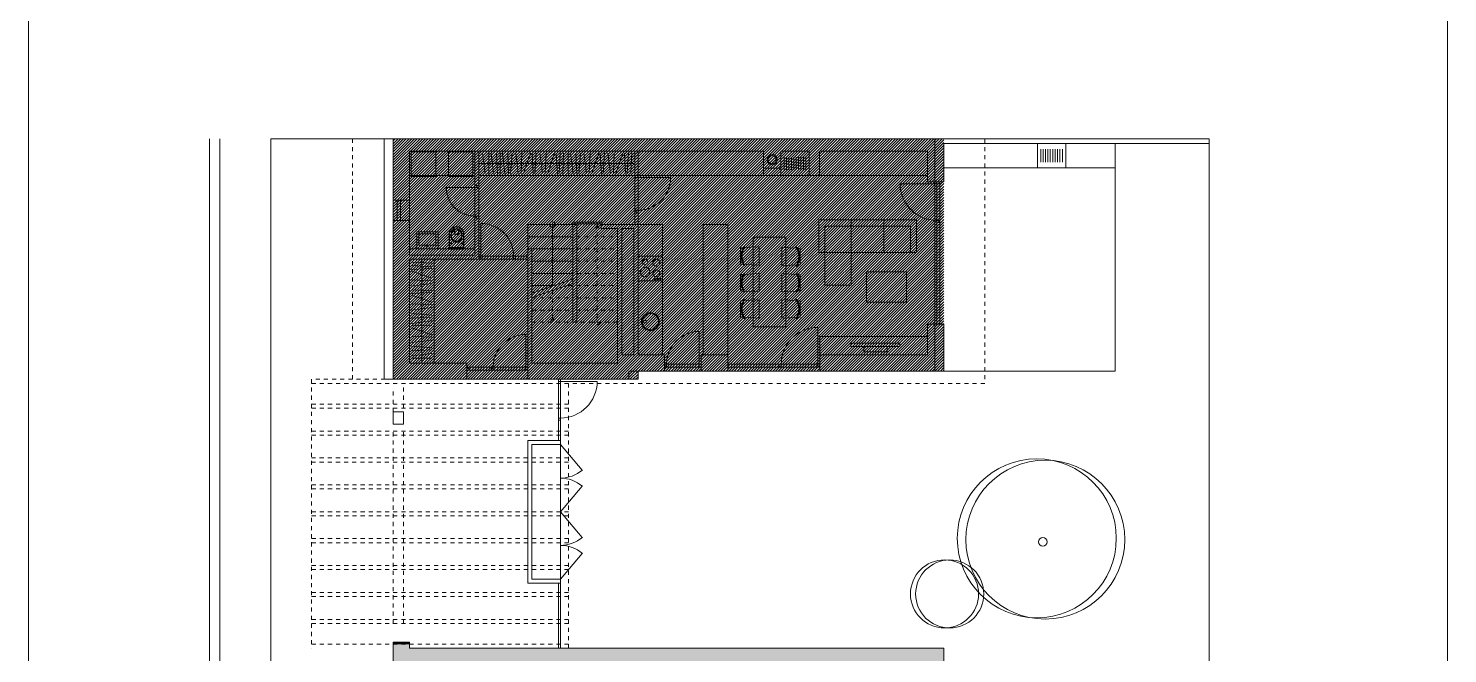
# Model space of a CAD drawing. Header units: metres. Extents: x -686 to 211, y -481 to 125.
# Drawn here: x -216.44 to -181.66, y -218.54 to -203.2 of the extents above; entities that cross this region are included whole.
import ezdxf

# ---------------------------------------------------------------- set-up
doc = ezdxf.new("R2010")
doc.units = ezdxf.units.M
doc.linetypes.add('DIVIDE', pattern=[1.25, 0.5, -0.25, 0, -0.25, 0, -0.25])
doc.layers.add('FLOATINGWINDOWS', color=2, linetype='Continuous', plot=False)
for name, color, linetype in [('katastr', 3, 'Continuous'), ('SRAFA', 251, 'Continuous'), ('ZARIZOVAKY', 251, 'Continuous'), ('ZDIVO', 1, 'Continuous')]:
    doc.layers.add(name, color=color, linetype=linetype)

# ---------------------------------------------------------------- blocks, each defined once
blk = doc.blocks.new('WC 540 Starck 3')
at = {"linetype": 'ByBlock'}
for p, q in [((81.017, 94.399), (80.66, 94.399)), ((80.66, 94.349), (80.713, 94.349)), ((80.982, 94.034), (80.982, 94.399)), ((81.017, 94.034), (81.017, 94.399)), ((80.568, 94.265), (80.637, 94.265)), ((80.568, 94.168), (80.637, 94.168)), ((80.657, 94.188), (80.657, 94.245)), ((80.713, 94.084), (80.66, 94.084)), ((80.66, 94.034), (81.017, 94.034))]:
    blk.add_line(p, q, dxfattribs=at)
for centre in [(80.88, 94.348), (80.88, 94.084)]:
    blk.add_circle(centre, 0.0102, dxfattribs=at)
for centre, radius, start, end in [((80.66, 94.216), 0.183, 90, 270), ((80.66, 94.216), 0.133, 90, 270), ((80.713, 94.216), 0.133, 270, 90), ((80.697, 94.216), 0.133, 276.5328, 83.4672), ((80.621, 94.216), 0.09, 165.9057, 194.0943), ((80.568, 94.23), 0.035, 90, 165.9057), ((80.568, 94.203), 0.035, 194.0943, 270), ((80.637, 94.245), 0.02, 360, 90), ((80.637, 94.188), 0.02, 270, 0)]:
    blk.add_arc(centre, radius, start, end, dxfattribs=at)
blk = doc.blocks.new('drez')
at = {"lineweight": 0}
for centre, radius in [((0, -0.28), 0.22), ((0, -0.28), 0.2), ((0, -0.145), 0.04), ((0, -0.145), 0.03)]:
    blk.add_circle(centre, radius, dxfattribs=at)
blk = doc.blocks.new('zidle450-p')
at = {"lineweight": 0}
for p, q in [((0.096, 0.228), (0.087, 0.233)), ((0.096, -0.228), (0.087, -0.233))]:
    blk.add_line(p, q, dxfattribs=at)
for points in [[(0.064, 0.204), (0, 0.2), (0, -0.2), (0.064, -0.204)], [(0.088, -0.205), (0.45, -0.225), (0.45, 0.225), (0.088, 0.205)]]:
    blk.add_lwpolyline(points, dxfattribs=at)
for centre, radius, start, end in [((0.45, 0), 0.436, 147.9324, 212.0676), ((0.45, 0), 0.416, 147.9482, 212.0518), ((0.085, 0.229), 0.005, 57.2679, 147.9324), ((0.093, 0.223), 0.005, 327.9482, 57.2679), ((0.085, -0.229), 0.005, 212.0676, 302.7321), ((0.093, -0.223), 0.005, 302.7321, 32.0518)]:
    blk.add_arc(centre, radius, start, end, dxfattribs=at)
blk = doc.blocks.new('sofa-3mist')
at = {"lineweight": 0}
for p, q in [((0, 0.8), (0, 0)), ((2.4, 0.8), (0, 0.8)), ((0.8, 0.8), (0.8, 0)), ((0.8, 0), (0.8, 0.8)), ((1.6, 0), (1.6, 0.8)), ((2.4, 0), (2.4, 0.8)), ((0.15, 0), (0.15, 0.65)), ((2.25, 0.65), (0.15, 0.65)), ((2.25, 0), (2.25, 0.65)), ((0, 0), (0.8, 0)), ((0.8, 0), (1.6, 0)), ((1.6, 0), (2.4, 0))]:
    blk.add_line(p, q, dxfattribs=at)

msp = doc.modelspace()

# ---------------------------------------------------------------- hatches: boundary and pattern name
at = {"layer": 'SRAFA', "linetype": 'Continuous', "lineweight": 0}
for points in [[(-207.101, -218.263), (-207.501, -218.263), (-207.501, -218.313), (-207.101, -218.313)], [(-194.001, -218.413), (-207.101, -218.413), (-207.101, -218.313), (-207.501, -218.313), (-207.501, -219.953), (-207.401, -219.953), (-207.401, -219.913), (-207.326, -219.913), (-207.101, -219.913), (-207.101, -218.813), (-205.501, -218.813), (-205.501, -219.556), (-205.401, -219.556), (-205.401, -218.813), (-201.576, -218.813), (-197.052, -218.813), (-196.644, -218.813), (-194.401, -218.813), (-194.401, -219.463), (-194.176, -219.463), (-194.101, -219.463), (-194.101, -219.503), (-194.001, -219.503), (-194.001, -219.233)]]:
    msp.add_hatch(color=256, dxfattribs=at).paths.add_polyline_path(points)
at = {"layer": 'ZARIZOVAKY', "linetype": 'Continuous', "lineweight": 0}
h = msp.add_hatch(dxfattribs=at)
h.set_pattern_fill('ANSI31,_O', color=256, scale=0.015)
h.set_pattern_definition([(45, (81.519393, 215.9424), (-0.0336759605, 0.0336759605), [])])
h.paths.add_polyline_path([(-207.501, -205.913), (-207.501, -211.813), (-201.501, -211.813), (-201.501, -211.613), (-194.001, -211.613), (-194.001, -205.913)])

# ---------------------------------------------------------------- linework, layer by layer
at = {"layer": 'FLOATINGWINDOWS', "linetype": 'Continuous', "lineweight": 0}
msp.add_lwpolyline([(-181.655, -73.195), (-216.445, -73.195), (-216.445, -262.94), (-181.655, -262.94)], close=True, dxfattribs=at)
at = {"layer": 'FLOATINGWINDOWS', "linetype": 'Continuous', "lineweight": 0, "flags": 128}
msp.add_lwpolyline([(-207.724, -205.913), (-207.724, -211.813), (-201.724, -211.813), (-201.724, -211.613), (-194.224, -211.613), (-194.224, -205.913)], close=True, dxfattribs=at)
at = {"layer": 'katastr', "linetype": 'Continuous', "lineweight": 0}
for p, q in [((-212.001, -205.915), (-212.001, -237.549)), ((-211.751, -205.915), (-211.751, -237.549)), ((-210.501, -218.413), (-210.501, -205.913)), ((-210.501, -205.913), (-187.501, -205.913)), ((-209.501, -205.913), (-187.501, -205.913)), ((-187.501, -218.413), (-187.501, -205.913)), ((-210.501, -218.413), (-210.501, -237.549)), ((-187.501, -218.413), (-187.501, -241.204)), ((-187.501, -218.523), (-187.501, -218.413))]:
    msp.add_line(p, q, dxfattribs=at)
at = {"layer": 'ZARIZOVAKY', "linetype": 'DIVIDE', "lineweight": 0, "ltscale": 0.15}
for p, q in [((-208.501, -205.913), (-208.501, -211.913)), ((-193.001, -205.913), (-193.001, -211.913)), ((-202.501, -208.013), (-202.573, -208.197)), ((-202.501, -208.013), (-202.501, -210.413)), ((-202.501, -208.013), (-202.43, -208.197)), ((-203.001, -208.313), (-202.001, -208.313)), ((-203.001, -208.613), (-202.001, -208.613)), ((-203.001, -208.913), (-202.001, -208.913)), ((-203.001, -209.213), (-202.001, -209.213)), ((-203.601, -209.634), (-203.601, -210.413)), ((-203.001, -209.513), (-202.001, -209.513)), ((-204.101, -209.813), (-203.101, -209.813)), ((-204.101, -210.113), (-203.101, -210.113)), ((-203.001, -209.813), (-202.001, -209.813)), ((-203.001, -210.113), (-202.001, -210.113)), ((-204.101, -210.413), (-202.001, -210.413)), ((-203.601, -210.413), (-203.673, -210.23)), ((-203.601, -210.413), (-203.53, -210.23)), ((-209.501, -211.813), (-209.501, -218.413)), ((-207.501, -211.813), (-209.501, -211.813)), ((-203.201, -218.413), (-203.201, -211.813)), ((-209.501, -211.913), (-193.001, -211.913)), ((-207.501, -212.813), (-207.501, -212.013)), ((-207.251, -212.013), (-207.251, -212.813)), ((-209.501, -212.423), (-203.201, -212.423)), ((-209.501, -212.523), (-203.201, -212.523)), ((-209.501, -213.083), (-203.201, -213.083)), ((-209.501, -213.183), (-203.201, -213.183)), ((-207.501, -213.113), (-207.501, -217.813)), ((-207.251, -213.113), (-207.251, -217.813)), ((-209.506, -213.742), (-203.206, -213.742)), ((-209.506, -213.842), (-203.206, -213.842)), ((-209.501, -214.403), (-203.201, -214.403)), ((-209.501, -214.503), (-203.201, -214.503)), ((-209.501, -215.063), (-203.201, -215.063)), ((-209.501, -215.163), (-203.201, -215.163)), ((-209.501, -215.723), (-203.201, -215.723)), ((-209.501, -215.823), (-203.201, -215.823)), ((-209.501, -216.383), (-203.201, -216.383)), ((-209.501, -216.483), (-203.201, -216.483)), ((-209.501, -217.043), (-203.201, -217.043)), ((-209.501, -217.143), (-203.201, -217.143)), ((-209.501, -217.703), (-203.201, -217.703)), ((-209.501, -217.803), (-203.201, -217.803)), ((-203.201, -218.313), (-209.5, -218.313))]:
    msp.add_line(p, q, dxfattribs=at)
at = {"layer": 'ZARIZOVAKY', "linetype": 'Continuous', "lineweight": 0}
for p, q in [((-207.501, -205.913), (-207.501, -207.413)), ((-207.101, -206.213), (-198.422, -206.213)), ((-207.101, -206.213), (-207.101, -207.413)), ((-205.501, -206.213), (-205.501, -207.106)), ((-205.401, -206.213), (-205.401, -207.106)), ((-205.309, -206.263), (-205.248, -206.763)), ((-205.157, -206.763), (-205.157, -206.263)), ((-205.102, -206.263), (-205.042, -206.763)), ((-204.972, -206.263), (-204.949, -206.763)), ((-204.881, -206.763), (-204.88, -206.263)), ((-204.826, -206.263), (-204.765, -206.763)), ((-204.695, -206.263), (-204.673, -206.763)), ((-204.624, -206.763), (-204.583, -206.263)), ((-204.498, -206.263), (-204.437, -206.763)), ((-204.367, -206.763), (-204.346, -206.263)), ((-204.135, -206.263), (-204.305, -206.763)), ((-204.069, -206.763), (-204.095, -206.263)), ((-203.997, -206.263), (-204.028, -206.763)), ((-203.907, -206.263), (-203.846, -206.763)), ((-203.776, -206.763), (-203.755, -206.263)), ((-203.544, -206.263), (-203.714, -206.763)), ((-203.477, -206.763), (-203.504, -206.263)), ((-203.406, -206.263), (-203.437, -206.763)), ((-203.344, -206.763), (-203.324, -206.263)), ((-203.21, -206.763), (-203.209, -206.263)), ((-203.155, -206.263), (-203.094, -206.763)), ((-203.025, -206.263), (-203.002, -206.763)), ((-202.954, -206.763), (-202.912, -206.263)), ((-202.828, -206.263), (-202.767, -206.763)), ((-202.696, -206.763), (-202.676, -206.263)), ((-202.464, -206.263), (-202.634, -206.763)), ((-202.398, -206.763), (-202.425, -206.263)), ((-202.326, -206.263), (-202.358, -206.763)), ((-202.237, -206.263), (-202.176, -206.763)), ((-202.105, -206.763), (-202.084, -206.263)), ((-201.873, -206.263), (-202.043, -206.763)), ((-201.807, -206.763), (-201.834, -206.263)), ((-201.735, -206.263), (-201.766, -206.763)), ((-201.674, -206.763), (-201.653, -206.263)), ((-201.576, -208.013), (-201.576, -206.213)), ((-201.501, -206.813), (-201.501, -206.213)), ((-198.422, -206.633), (-198.422, -206.213)), ((-198.002, -206.213), (-197.302, -206.213)), ((-198.002, -206.633), (-198.002, -206.213)), ((-197.302, -206.813), (-197.302, -206.213)), ((-197.052, -206.213), (-194.401, -206.213)), ((-197.052, -206.813), (-197.052, -206.213)), ((-194.401, -206.213), (-194.401, -206.963)), ((-194.001, -206.023), (-187.501, -206.023)), ((-194.001, -206.023), (-194.001, -206.963)), ((-191.712, -206.623), (-191.712, -206.023)), ((-191.63, -206.482), (-191.63, -206.168)), ((-191.571, -206.482), (-191.571, -206.168)), ((-191.512, -206.482), (-191.512, -206.168)), ((-191.453, -206.482), (-191.453, -206.168)), ((-191.394, -206.482), (-191.394, -206.168)), ((-191.334, -206.482), (-191.334, -206.168)), ((-191.275, -206.482), (-191.275, -206.168)), ((-191.216, -206.482), (-191.216, -206.168)), ((-191.157, -206.482), (-191.157, -206.168)), ((-191.098, -206.482), (-191.098, -206.168)), ((-191.012, -206.623), (-191.012, -206.023)), ((-189.801, -206.623), (-189.801, -206.023)), ((-201.576, -206.513), (-205.401, -206.513)), ((-198.422, -206.813), (-198.422, -206.633)), ((-198.002, -206.633), (-198.422, -206.633)), ((-198.002, -206.633), (-198.002, -206.813)), ((-197.92, -206.672), (-197.92, -206.358)), ((-197.861, -206.672), (-197.861, -206.358)), ((-197.801, -206.672), (-197.801, -206.358)), ((-197.742, -206.672), (-197.742, -206.358)), ((-197.683, -206.672), (-197.683, -206.358)), ((-197.624, -206.672), (-197.624, -206.358)), ((-197.565, -206.672), (-197.565, -206.358)), ((-197.506, -206.672), (-197.506, -206.358)), ((-197.447, -206.672), (-197.447, -206.358)), ((-197.388, -206.672), (-197.388, -206.358)), ((-194.001, -206.623), (-189.801, -206.623)), ((-189.801, -206.623), (-189.801, -211.613)), ((-205.501, -206.813), (-207.101, -206.813)), ((-205.401, -206.813), (-204.201, -206.813)), ((-204.201, -206.813), (-204.126, -206.813)), ((-204.126, -206.813), (-201.576, -206.813)), ((-201.576, -206.813), (-201.501, -206.813)), ((-201.576, -206.863), (-201.501, -206.863)), ((-201.501, -206.813), (-198.422, -206.813)), ((-201.501, -208.013), (-201.501, -206.813)), ((-201.501, -206.863), (-200.701, -206.863)), ((-198.422, -206.813), (-198.002, -206.813)), ((-198.002, -206.813), (-197.302, -206.813)), ((-197.302, -206.813), (-197.052, -206.813)), ((-197.052, -206.813), (-194.401, -206.813)), ((-194.401, -206.963), (-194.001, -206.963)), ((-194.176, -206.963), (-194.176, -210.463)), ((-194.101, -206.963), (-194.101, -210.463)), ((-205.501, -207.106), (-206.201, -207.106)), ((-205.401, -207.056), (-205.501, -207.056)), ((-205.401, -207.106), (-205.501, -207.106)), ((-205.501, -207.106), (-205.501, -207.806)), ((-205.401, -207.806), (-205.401, -207.106)), ((-194.176, -207.013), (-195.068, -207.013)), ((-194.101, -207.013), (-194.176, -207.013)), ((-207.101, -207.413), (-207.501, -207.413)), ((-207.501, -207.413), (-207.501, -207.913)), ((-207.401, -207.413), (-207.401, -207.913)), ((-207.326, -207.413), (-207.326, -207.913)), ((-207.101, -207.913), (-207.101, -207.413)), ((-201.501, -207.663), (-201.576, -207.663)), ((-207.501, -207.913), (-207.501, -210.163)), ((-207.101, -207.913), (-207.501, -207.913)), ((-207.101, -207.913), (-207.501, -207.913)), ((-207.101, -207.913), (-207.101, -208.763)), ((-205.501, -207.851), (-205.501, -207.806)), ((-205.501, -207.806), (-205.501, -208.763)), ((-205.401, -207.806), (-205.501, -207.806)), ((-205.401, -207.856), (-205.501, -207.856)), ((-205.401, -207.806), (-205.401, -208.863)), ((-205.351, -208.788), (-205.351, -207.988)), ((-204.201, -208.013), (-203.101, -208.013)), ((-204.201, -208.613), (-204.201, -208.013)), ((-203.601, -208.013), (-203.601, -209.528)), ((-203.101, -208.013), (-203.001, -208.013)), ((-203.101, -208.013), (-203.101, -210.413)), ((-203.001, -208.113), (-203.001, -208.013)), ((-202.401, -208.013), (-202.001, -208.013)), ((-202.401, -208.113), (-202.401, -208.013)), ((-202.001, -208.013), (-201.501, -208.013)), ((-201.501, -207.713), (-201.576, -207.713)), ((-201.501, -208.013), (-201.501, -211.213)), ((-201.501, -208.013), (-200.901, -208.013)), ((-200.901, -208.013), (-200.901, -211.213)), ((-199.901, -208.013), (-199.901, -211.213)), ((-199.901, -208.013), (-199.301, -208.013)), ((-199.301, -208.013), (-199.301, -211.413)), ((-194.101, -207.913), (-194.176, -207.913)), ((-194.101, -207.913), (-194.176, -207.913)), ((-194.101, -207.963), (-194.176, -207.963)), ((-194.101, -207.963), (-194.176, -207.963)), ((-204.201, -208.313), (-203.101, -208.313)), ((-203.001, -208.113), (-203.001, -210.413)), ((-202.401, -208.113), (-202.001, -208.113)), ((-202.001, -208.113), (-202.001, -211.413)), ((-201.901, -208.113), (-201.901, -211.213)), ((-201.901, -208.113), (-201.601, -208.113)), ((-201.601, -208.113), (-201.601, -211.213)), ((-207.101, -208.613), (-205.501, -208.613)), ((-204.201, -208.613), (-204.201, -211.413)), ((-204.101, -208.613), (-204.201, -208.613)), ((-204.101, -208.613), (-203.101, -208.613)), ((-204.101, -208.613), (-204.101, -211.413)), ((-196.065, -208.702), (-196.715, -208.702)), ((-207.101, -208.763), (-205.501, -208.763)), ((-207.101, -208.863), (-205.401, -208.863)), ((-207.101, -208.863), (-207.101, -211.413)), ((-206.551, -208.96), (-207.051, -208.94)), ((-207.051, -209.022), (-206.551, -209.053)), ((-206.801, -208.863), (-206.801, -211.413)), ((-206.501, -208.863), (-206.501, -211.413)), ((-204.201, -208.788), (-205.401, -208.788)), ((-204.201, -208.863), (-205.401, -208.863)), ((-205.351, -208.863), (-205.351, -208.788)), ((-204.551, -208.788), (-204.551, -208.863)), ((-204.501, -208.788), (-204.501, -208.863)), ((-204.101, -208.913), (-203.101, -208.913)), ((-201.501, -208.793), (-200.901, -208.793)), ((-206.551, -209.094), (-207.051, -209.12)), ((-207.051, -209.16), (-206.551, -209.33)), ((-206.551, -209.392), (-207.051, -209.371)), ((-204.101, -209.213), (-203.101, -209.213)), ((-203.101, -209.357), (-204.101, -209.699)), ((-201.501, -209.393), (-200.901, -209.393)), ((-207.051, -209.523), (-206.551, -209.462)), ((-207.051, -209.613), (-206.551, -209.644)), ((-206.551, -209.685), (-207.051, -209.711)), ((-207.051, -209.751), (-206.551, -209.921)), ((-203.101, -209.463), (-204.101, -209.805)), ((-204.101, -209.513), (-203.558, -209.513)), ((-203.25, -209.513), (-203.101, -209.513)), ((-206.551, -209.983), (-207.051, -209.962)), ((-207.051, -210.114), (-206.551, -210.054)), ((-207.501, -210.163), (-207.501, -211.813)), ((-206.551, -210.241), (-207.051, -210.199)), ((-207.051, -210.312), (-206.551, -210.289)), ((-207.051, -210.442), (-206.551, -210.381)), ((-203.101, -210.413), (-203.001, -210.413)), ((-194.401, -210.463), (-194.001, -210.463)), ((-194.401, -210.463), (-194.401, -211.213)), ((-194.001, -210.463), (-194.001, -211.613)), ((-206.551, -210.497), (-207.051, -210.496)), ((-207.051, -210.549), (-206.551, -210.719)), ((-206.551, -210.781), (-207.051, -210.761)), ((-204.251, -211.513), (-204.251, -210.713)), ((-200.001, -211.438), (-200.001, -210.638)), ((-197.09, -211.438), (-197.09, -210.547)), ((-197.04, -210.763), (-194.401, -210.763)), ((-197.04, -211.213), (-197.04, -210.763)), ((-207.051, -210.913), (-206.551, -210.852)), ((-206.551, -211.039), (-207.051, -210.997)), ((-207.051, -211.11), (-206.551, -211.087)), ((-207.101, -211.413), (-205.701, -211.413)), ((-207.051, -211.24), (-206.551, -211.179)), ((-206.551, -211.295), (-207.051, -211.295)), ((-205.701, -211.413), (-205.701, -211.813)), ((-205.701, -211.513), (-204.201, -211.513)), ((-205.651, -211.588), (-205.651, -211.513)), ((-205.101, -211.588), (-205.101, -211.513)), ((-205.051, -211.588), (-205.051, -211.513)), ((-204.251, -211.588), (-204.251, -211.513)), ((-204.251, -211.588), (-204.251, -211.513)), ((-204.201, -211.413), (-204.201, -211.813)), ((-204.101, -211.413), (-202.001, -211.413)), ((-201.901, -211.213), (-201.601, -211.213)), ((-200.851, -211.213), (-201.501, -211.213)), ((-200.851, -211.213), (-200.851, -211.613)), ((-200.851, -211.513), (-200.851, -211.438)), ((-199.951, -211.438), (-200.851, -211.438)), ((-199.951, -211.513), (-200.851, -211.513)), ((-200.801, -211.513), (-200.801, -211.438)), ((-200.001, -211.513), (-200.001, -211.438)), ((-199.301, -211.213), (-199.951, -211.213)), ((-199.951, -211.213), (-199.951, -211.613)), ((-199.301, -211.213), (-199.301, -211.613)), ((-199.301, -211.438), (-197.04, -211.438)), ((-199.301, -211.513), (-197.04, -211.513)), ((-198.04, -211.513), (-198.04, -211.438)), ((-197.99, -211.513), (-197.99, -211.438)), ((-197.09, -211.513), (-197.09, -211.438)), ((-197.04, -211.213), (-194.401, -211.213)), ((-197.04, -211.613), (-197.04, -211.213)), ((-207.501, -211.813), (-207.251, -211.813)), ((-207.251, -211.813), (-205.701, -211.813)), ((-205.701, -211.588), (-204.201, -211.588)), ((-204.201, -211.813), (-201.501, -211.813)), ((-203.451, -213.313), (-203.451, -211.813)), ((-203.451, -211.863), (-202.501, -211.863)), ((-203.401, -213.313), (-203.401, -211.813)), ((-200.851, -211.613), (-201.501, -211.613)), ((-201.501, -211.613), (-201.501, -211.813)), ((-199.301, -211.613), (-199.951, -211.613)), ((-197.04, -211.613), (-199.301, -211.613)), ((-197.04, -211.613), (-194.001, -211.613)), ((-194.001, -211.613), (-189.801, -211.613)), ((-207.501, -212.613), (-207.251, -212.613)), ((-207.501, -212.613), (-207.501, -212.913)), ((-207.251, -212.613), (-207.251, -212.913)), ((-203.451, -212.763), (-203.401, -212.763)), ((-203.451, -212.813), (-203.401, -212.813)), ((-207.501, -212.913), (-207.251, -212.913)), ((-203.401, -213.313), (-204.201, -213.313)), ((-204.201, -213.313), (-204.201, -216.813)), ((-203.401, -213.413), (-204.101, -213.413)), ((-204.101, -216.713), (-204.101, -213.413)), ((-203.401, -213.313), (-203.401, -213.413)), ((-203.401, -213.413), (-202.866, -214.041)), ((-203.401, -213.413), (-203.401, -216.713)), ((-203.401, -215.063), (-202.866, -214.435)), ((-203.401, -215.063), (-202.866, -215.691)), ((-203.401, -216.713), (-202.866, -216.085)), ((-203.401, -216.713), (-204.101, -216.713)), ((-203.401, -216.813), (-203.401, -216.713)), ((-204.201, -216.813), (-203.401, -216.813)), ((-203.451, -218.413), (-203.451, -216.813)), ((-203.401, -218.413), (-203.401, -216.813))]:
    msp.add_line(p, q, dxfattribs=at)
for points in [[(-206.46, -206.232), (-207.06, -206.232), (-207.06, -206.832), (-206.46, -206.832)], [(-205.547, -206.232), (-206.147, -206.232), (-206.147, -206.832), (-205.547, -206.832)], [(-203.101, -207.997), (-202.383, -207.997), (-202.383, -207.957), (-203.101, -207.957)], [(-206.92, -208.613), (-206.403, -208.613), (-206.403, -208.192), (-206.92, -208.192)], [(-206.87, -208.524), (-206.453, -208.524), (-206.453, -208.242), (-206.87, -208.242)], [(-198.676, -208.327), (-197.876, -208.327), (-197.876, -210.527), (-198.676, -210.527)], [(-196.272, -208.702), (-196.922, -208.702), (-196.922, -209.502), (-196.272, -209.502)], [(-195.898, -209.178), (-194.916, -209.178), (-194.916, -209.919), (-195.898, -209.919)], [(-196.282, -210.928), (-195.082, -210.928), (-195.082, -211.009), (-196.282, -211.009)], [(-195.969, -211.009), (-195.396, -211.01), (-195.395, -211.136), (-195.968, -211.135)], [(-203.401, -216.713), (-204.101, -216.713), (-204.101, -213.413), (-203.401, -213.413)]]:
    msp.add_lwpolyline(points, close=True, dxfattribs=at)
for centre, radius in [((-198.212, -206.423), 0.125), ((-198.212, -206.423), 0.1), ((-203.601, -208.013), 0.0657), ((-206.662, -208.542), 0.0253), ((-201.328, -209.178), 0.117), ((-201.33, -208.929), 0.066), ((-201.054, -208.948), 0.0869), ((-201.053, -209.211), 0.0869), ((-201.096, -209.349), 0.0119), ((-201.041, -209.349), 0.0119), ((-201, -209.349), 0.0119), ((-200.955, -209.349), 0.0119), ((-191.726, -215.715), 1.949), ((-191.517, -215.747), 1.949), ((-191.575, -215.799), 0.106), ((-193.987, -217.079), 0.835), ((-193.86, -217.08), 0.835)]:
    msp.add_circle(centre, radius, dxfattribs=at)
at = {"layer": 'ZARIZOVAKY', "linetype": 'DIVIDE', "lineweight": 0, "ltscale": 0.15}
msp.add_circle((-202.501, -210.413), 0.0657, dxfattribs=at)
at = {"layer": 'ZARIZOVAKY', "linetype": 'Continuous', "lineweight": 0}
for centre, radius, start, end in [((-201.501, -206.863), 0.8, 270, 360), ((-205.501, -207.106), 0.7, 180, 270), ((-194.176, -207.013), 0.9, 180, 270), ((-205.351, -208.788), 0.8, 360, 90), ((-204.251, -211.513), 0.8, 90, 180), ((-200.001, -211.438), 0.8, 90, 180), ((-197.09, -211.438), 0.9, 90, 180), ((-203.401, -211.863), 0.9, 270, 0), ((-203.401, -213.413), 0.825, 270, 310.4633), ((-203.401, -215.063), 0.825, 49.5367, 90), ((-203.401, -215.063), 0.825, 270, 310.4633), ((-203.401, -216.713), 0.825, 49.5367, 90)]:
    msp.add_arc(centre, radius, start, end, dxfattribs=at)
at = {"layer": 'ZDIVO', "linetype": 'Continuous', "lineweight": 0}
for p, q in [((-207.501, -218.263), (-207.501, -219.953)), ((-207.501, -218.263), (-207.101, -218.263)), ((-207.101, -218.263), (-207.101, -218.413)), ((-194.001, -218.413), (-207.101, -218.413)), ((-194.001, -218.413), (-194.001, -219.503))]:
    msp.add_line(p, q, dxfattribs=at)

# ---------------------------------------------------------------- block references
at = {"layer": 'ZARIZOVAKY', "linetype": 'Continuous', "lineweight": 0, "xscale": -1}
for name, p in [('sofa-3mist', (-194.672, -208.702)), ('zidle450-p', (-197.527, -208.8)), ('zidle450-p', (-197.527, -209.445)), ('zidle450-p', (-197.527, -210.087))]:
    msp.add_blockref(name, p, dxfattribs=at)
at = {"layer": 'ZARIZOVAKY', "linetype": 'Continuous', "lineweight": 0, "rotation": 270}
msp.add_blockref('WC 540 Starck 3', (-300.168, -127.596), dxfattribs=at)
at = {"layer": 'ZARIZOVAKY', "linetype": 'Continuous', "lineweight": 0}
for p in [(-198.985, -208.785), (-198.985, -209.443), (-198.985, -210.085)]:
    msp.add_blockref('zidle450-p', p, dxfattribs=at)
at = {"layer": 'ZARIZOVAKY', "linetype": 'Continuous', "lineweight": 0, "xscale": -1, "rotation": 90}
msp.add_blockref('drez', (-201.478, -210.398), dxfattribs=at)

doc.saveas('drawing.dxf')
